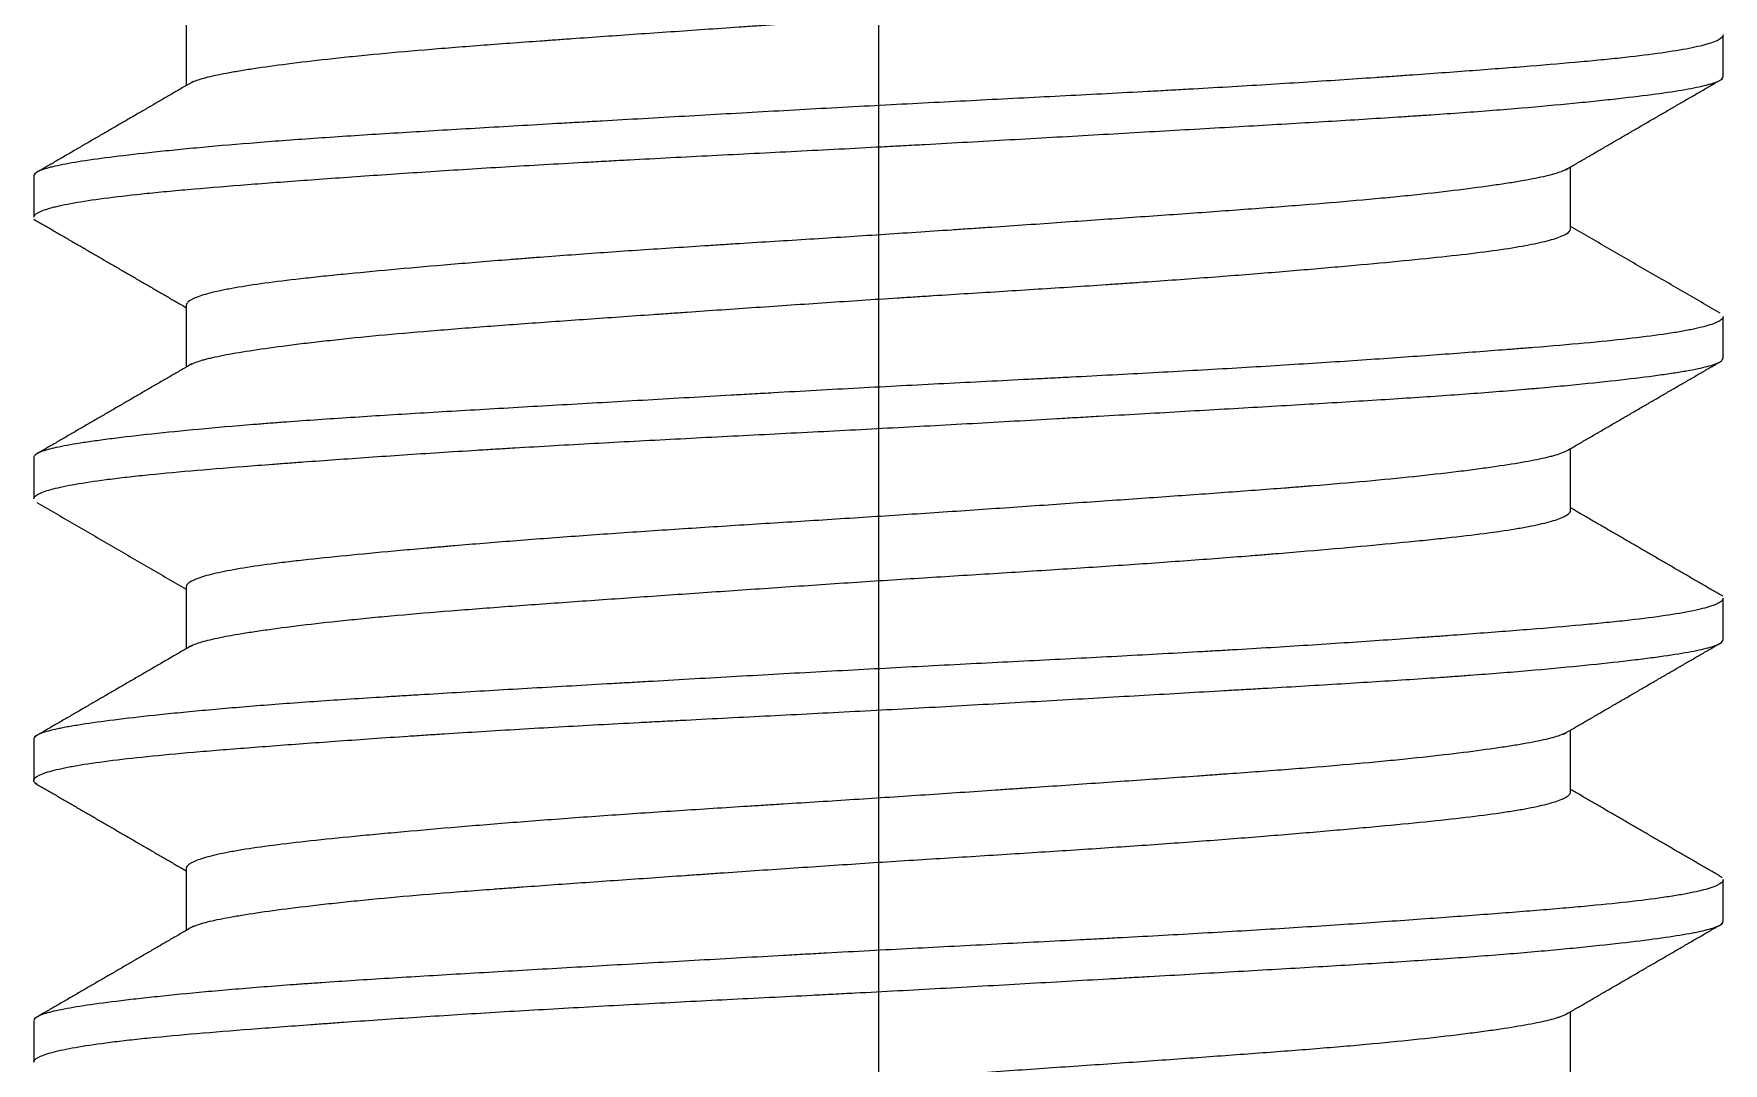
# Model space of a CAD drawing. Extents: x 0 to 1128, y 0 to 827.
# Drawn here: x 278.31 to 284.31, y 205.2 to 208.86 of the extents above; entities that cross this region are included whole.
import ezdxf

# ---------------------------------------------------------------- set-up
doc = ezdxf.new("R2010")
doc.units = 0
doc.header["$LTSCALE"] = 10
doc.header["$MEASUREMENT"] = 0
doc.linetypes.add('CENTER', pattern=[2, 1.25, -0.25, 0.25, -0.25])
doc.layers.add('1', color=7, linetype='CONTINUOUS')

msp = doc.modelspace()

# ---------------------------------------------------------------- linework, layer by layer
at = {"layer": '1', "color": 1, "linetype": 'CENTER', "lineweight": -3, "ltscale": 3}
msp.add_line((281.3073, 275.5328), (281.3073, 195.1403), dxfattribs=at)
at = {"layer": '1', "color": 7, "linetype": 'Continuous', "lineweight": -3}
for p, q in [((278.8488, 208.8943), (278.8488, 208.674)), ((284.3073, 208.7071), (284.3073, 208.8523)), ((278.3073, 208.3521), (278.3073, 208.2068)), ((283.7658, 208.1649), (283.7658, 208.385)), ((278.8488, 207.8936), (278.8488, 207.6742)), ((284.3073, 207.7062), (284.3073, 207.8528)), ((283.7658, 207.1656), (283.7658, 207.385)), ((278.3073, 207.3525), (278.3073, 207.207)), ((278.8488, 206.8942), (278.8488, 206.6741)), ((284.3073, 206.707), (284.3073, 206.8521)), ((283.7658, 206.1649), (283.7658, 206.3852)), ((278.3073, 206.3525), (278.3073, 206.2063)), ((278.8488, 205.894), (278.8488, 205.6738)), ((284.3073, 205.7068), (284.3073, 205.8528)), ((278.3073, 205.3521), (278.3073, 205.2071)), ((283.7658, 205.1652), (283.7658, 205.3851))]:
    msp.add_line(p, q, dxfattribs=at)
for points, knots in [([(278.8671, 208.6847), (278.8686, 208.6855), (278.8703, 208.6863), (278.8836, 208.6923), (278.9151, 208.7026), (278.9632, 208.7131), (279.0056, 208.7211), (279.0208, 208.7238), (279.0533, 208.7293), (279.0706, 208.732), (279.1251, 208.7403), (279.2051, 208.7514), (279.2995, 208.7626), (279.3757, 208.7711), (279.4152, 208.7753), (279.4706, 208.7809), (279.4992, 208.7837), (279.5716, 208.7907), (279.6322, 208.7961), (279.7588, 208.8067), (279.8906, 208.8171), (280.033, 208.8275), (280.1254, 208.8342), (280.1441, 208.8356), (280.1816, 208.8382), (280.2381, 208.8423), (280.2954, 208.8463), (280.411, 208.8545), (280.568, 208.8654), (280.7507, 208.8781), (280.8544, 208.8852), (280.8961, 208.8881), (280.917, 208.8895), (280.9798, 208.8938), (281.0217, 208.8967), (281.1474, 208.9051), (281.2311, 208.9107), (281.3985, 208.9216), (281.4821, 208.9268), (281.6075, 208.9347), (281.6493, 208.9373), (281.7329, 208.9426), (281.7747, 208.9452), (281.8987, 208.9531), (282.0611, 208.9635), (282.2177, 208.9742), (282.3713, 208.985), (282.4466, 208.9905), (282.5942, 209.0018), (282.6653, 209.0075), (282.8019, 209.0187), (282.8675, 209.0243), (282.9932, 209.0355), (283.0534, 209.041), (283.1395, 209.049), (283.1676, 209.0517), (283.2219, 209.057), (283.248, 209.0597), (283.3238, 209.0675), (283.4174, 209.0779), (283.4964, 209.0885), (283.5501, 209.0966), (283.5671, 209.0993), (283.5911, 209.1035), (283.5989, 209.1048), (283.6139, 209.1076), (283.6211, 209.109), (283.6559, 209.1159), (283.703, 209.1271), (283.7335, 209.1385), (283.75, 209.147), (283.7567, 209.1512), (283.761, 209.1554), (283.7633, 209.1582), (283.7641, 209.1596), (283.7655, 209.1626), (283.7658, 209.1642), (283.7658, 209.1658)], [0, 0, 0, 0, 0.005163, 0.005163, 0.039131, 0.073098, 0.073098, 0.090082, 0.090082, 0.107065, 0.107065, 0.141033, 0.175, 0.175, 0.191984, 0.200476, 0.208968, 0.208968, 0.242935, 0.242935, 0.276902, 0.31087, 0.31087, 0.319361, 0.319361, 0.327853, 0.344837, 0.344837, 0.378804, 0.412772, 0.421264, 0.421264, 0.429755, 0.429755, 0.446739, 0.446739, 0.480707, 0.480707, 0.514674, 0.514674, 0.531658, 0.531658, 0.548641, 0.548641, 0.582609, 0.616576, 0.616576, 0.650543, 0.650543, 0.684511, 0.684511, 0.718478, 0.718478, 0.752446, 0.752446, 0.769429, 0.769429, 0.786413, 0.786413, 0.82038, 0.854348, 0.854348, 0.871331, 0.871331, 0.879823, 0.879823, 0.888315, 0.888315, 0.922282, 0.95625, 0.95625, 0.973233, 0.981725, 0.981725, 0.990217, 0.990217, 1, 1, 1, 1]), ([(284.3072, 208.854), (284.3078, 208.8493), (284.3044, 208.8446), (284.2891, 208.8341), (284.2758, 208.8285), (284.2527, 208.8214), (284.2478, 208.82), (284.2373, 208.8171), (284.2317, 208.8157), (284.214, 208.8115), (284.2009, 208.8087), (284.1583, 208.8003), (284.0918, 208.7894), (284.0067, 208.7788), (283.9358, 208.7709), (283.9109, 208.7683), (283.8589, 208.7632), (283.8316, 208.7606), (283.7468, 208.7528), (283.626, 208.7426), (283.4902, 208.7322), (283.3468, 208.7214), (283.2713, 208.7159), (283.1721, 208.7089), (283.152, 208.7074), (283.1115, 208.7046), (283.0503, 208.7004), (282.9878, 208.6962), (282.8608, 208.6878), (282.6865, 208.6767), (282.5026, 208.666), (282.3845, 208.6593), (282.3608, 208.658), (282.3129, 208.6553), (282.2888, 208.654), (282.2162, 208.6501), (282.1676, 208.6475), (282.0211, 208.6397), (281.8242, 208.6296), (281.624, 208.6195), (281.4727, 208.6117), (281.422, 208.6091), (281.3203, 208.6037), (281.2691, 208.601), (281.1163, 208.5927), (280.9146, 208.5815), (280.6173, 208.5646), (280.4227, 208.5534), (280.3022, 208.5465), (280.2781, 208.5451), (280.2304, 208.5424), (280.1592, 208.5383), (280.0895, 208.5343), (279.952, 208.5263), (279.7736, 208.5159), (279.6053, 208.5057), (279.4828, 208.498), (279.4426, 208.4954), (279.3637, 208.4902), (279.3252, 208.4876), (279.2127, 208.4797), (279.1416, 208.4743), (279.007, 208.4633), (278.9435, 208.4578), (278.8541, 208.4493), (278.8108, 208.4451), (278.7698, 208.4409), (278.7429, 208.4381), (278.7297, 208.4367), (278.6655, 208.4297), (278.5724, 208.4187), (278.4611, 208.4029), (278.4058, 208.3926), (278.3774, 208.3862), (278.372, 208.3849), (278.3618, 208.3824), (278.3476, 208.3785), (278.3364, 208.3747), (278.3177, 208.367), (278.3103, 208.3619), (278.3077, 208.3557), (278.3074, 208.3548), (278.3073, 208.3539)], [0, 0, 0, 0, 0.028093, 0.028093, 0.060309, 0.060309, 0.068363, 0.068363, 0.076417, 0.076417, 0.092525, 0.092525, 0.124742, 0.156958, 0.156958, 0.173067, 0.173067, 0.189175, 0.189175, 0.221391, 0.253608, 0.253608, 0.285824, 0.285824, 0.293878, 0.293878, 0.301933, 0.318041, 0.318041, 0.350257, 0.382474, 0.382474, 0.390528, 0.390528, 0.398582, 0.398582, 0.41469, 0.41469, 0.446907, 0.479123, 0.479123, 0.495231, 0.495231, 0.51134, 0.51134, 0.543556, 0.575773, 0.607989, 0.607989, 0.616043, 0.616043, 0.624097, 0.640206, 0.640206, 0.672422, 0.704639, 0.704639, 0.720747, 0.720747, 0.736855, 0.736855, 0.769071, 0.769071, 0.801288, 0.801288, 0.817396, 0.82545, 0.82545, 0.833504, 0.833504, 0.865721, 0.897937, 0.930154, 0.930154, 0.938208, 0.938208, 0.946262, 0.96237, 0.96237, 0.994587, 0.994587, 1, 1, 1, 1]), ([(278.3073, 208.2061), (278.3073, 208.2065), (278.3073, 208.2068), (278.3079, 208.2125), (278.3193, 208.2236), (278.351, 208.2349), (278.3772, 208.242), (278.3828, 208.2435), (278.3946, 208.2463), (278.4008, 208.2477), (278.4204, 208.2519), (278.4347, 208.2547), (278.481, 208.263), (278.5522, 208.2739), (278.6419, 208.2843), (278.7163, 208.2921), (278.7423, 208.2947), (278.7831, 208.2986), (278.797, 208.2999), (278.8253, 208.3025), (278.8973, 208.309), (278.9753, 208.3153), (279.1074, 208.3257), (279.1772, 208.331), (279.3243, 208.3419), (279.4015, 208.3475), (279.5231, 208.356), (279.5644, 208.3588), (279.6479, 208.3644), (279.6903, 208.3672), (279.8193, 208.3756), (279.996, 208.3866), (280.1821, 208.3972), (280.3015, 208.4038), (280.3255, 208.4052), (280.3739, 208.4078), (280.3982, 208.4091), (280.4713, 208.413), (280.5202, 208.4156), (280.6675, 208.4233), (280.8654, 208.4334), (281.0663, 208.4436), (281.218, 208.4515), (281.2687, 208.4541), (281.3451, 208.4582), (281.3707, 208.4596), (281.4217, 208.4623), (281.549, 208.4693), (281.7753, 208.4819), (281.9725, 208.4932), (282.1678, 208.5044), (282.2644, 208.5099), (282.4079, 208.5182), (282.4552, 208.5209), (282.5483, 208.5263), (282.5942, 208.5289), (282.73, 208.5368), (282.9058, 208.5471), (283.0714, 208.5573), (283.1716, 208.5638), (283.1915, 208.5651), (283.2309, 208.5677), (283.2505, 208.569), (283.3084, 208.5729), (283.3459, 208.5755), (283.4557, 208.5835), (283.5249, 208.589), (283.6556, 208.6001), (283.7171, 208.6057), (283.8035, 208.6141), (283.8313, 208.6169), (283.8849, 208.6225), (283.9108, 208.6253), (283.9843, 208.6336), (284.0727, 208.6445), (284.1422, 208.6549), (284.2021, 208.6653), (284.2273, 208.6704), (284.2527, 208.6768), (284.2574, 208.6781), (284.2662, 208.6807), (284.2785, 208.6845), (284.2879, 208.6883), (284.3027, 208.696), (284.3075, 208.7012), (284.3072, 208.7068), (284.3072, 208.707), (284.3072, 208.7072)], [0, 0, 0, 0, 0.002058, 0.002058, 0.034209, 0.066359, 0.066359, 0.074396, 0.074396, 0.082434, 0.082434, 0.098509, 0.098509, 0.130659, 0.162809, 0.162809, 0.178885, 0.178885, 0.186922, 0.186922, 0.19496, 0.22711, 0.22711, 0.25926, 0.25926, 0.29141, 0.29141, 0.307485, 0.307485, 0.323561, 0.323561, 0.355711, 0.387861, 0.387861, 0.395899, 0.395899, 0.403936, 0.403936, 0.420011, 0.420011, 0.452161, 0.484312, 0.484312, 0.500387, 0.500387, 0.508424, 0.508424, 0.516462, 0.548612, 0.580762, 0.580762, 0.612913, 0.612913, 0.628988, 0.628988, 0.645063, 0.645063, 0.677213, 0.709363, 0.709363, 0.717401, 0.717401, 0.725438, 0.725438, 0.741514, 0.741514, 0.773664, 0.773664, 0.805814, 0.805814, 0.821889, 0.821889, 0.837964, 0.837964, 0.870114, 0.902265, 0.902265, 0.934415, 0.934415, 0.942452, 0.942452, 0.95049, 0.966565, 0.966565, 0.998715, 0.998715, 1, 1, 1, 1]), ([(283.7537, 208.378), (283.7535, 208.3779), (283.7534, 208.3779), (283.7511, 208.3764), (283.7438, 208.3725), (283.7342, 208.3685), (283.7117, 208.3607), (283.6735, 208.3503), (283.6186, 208.3397), (283.5711, 208.3315), (283.5542, 208.3288), (283.5183, 208.3233), (283.4995, 208.3205), (283.4402, 208.3121), (283.3539, 208.3009), (283.2534, 208.2896), (283.1727, 208.2812), (283.145, 208.2784), (283.0876, 208.2728), (283.0579, 208.27), (282.967, 208.2618), (282.8406, 208.2512), (282.6358, 208.2355), (282.4891, 208.2249), (282.3751, 208.2168), (282.3367, 208.2141), (282.2593, 208.2087), (282.2203, 208.2059), (282.1023, 208.1977), (281.9426, 208.1865), (281.7573, 208.1737), (281.6523, 208.1666), (281.6102, 208.1637), (281.5891, 208.1623), (281.5258, 208.158), (281.4836, 208.1552), (281.3573, 208.1468), (281.2733, 208.1413), (281.1056, 208.1306), (281.022, 208.1254), (280.8968, 208.1176), (280.8551, 208.1149), (280.7927, 208.111), (280.7719, 208.1097), (280.7305, 208.107), (280.7099, 208.1057), (280.6075, 208.0991), (280.4469, 208.0886), (280.2928, 208.0777), (280.1796, 208.0695), (280.1237, 208.0653), (280.0686, 208.0611), (280.0321, 208.0582), (280.014, 208.0568), (279.9241, 208.0497), (279.7862, 208.0384), (279.6597, 208.0272), (279.5389, 208.0162), (279.4813, 208.0108), (279.4129, 208.0041), (279.3994, 208.0028), (279.3729, 208.0001), (279.3338, 207.9962), (279.2969, 207.9922), (279.2259, 207.9843), (279.1388, 207.9739), (279.0667, 207.9631), (279.0184, 207.9549), (279.0032, 207.9521), (278.9749, 207.9465), (278.9618, 207.9437), (278.9259, 207.9353), (278.8865, 207.924), (278.8641, 207.9126), (278.8537, 207.9041), (278.8513, 207.9013), (278.8493, 207.8972), (278.8489, 207.8959), (278.8488, 207.8946)], [0, 0, 0, 0, 0.00061, 0.00061, 0.009084, 0.026031, 0.026031, 0.059924, 0.093818, 0.093818, 0.110765, 0.110765, 0.127712, 0.127712, 0.161606, 0.195499, 0.195499, 0.212446, 0.212446, 0.229393, 0.229393, 0.263287, 0.29718, 0.331074, 0.331074, 0.348021, 0.348021, 0.364968, 0.364968, 0.398861, 0.432755, 0.441229, 0.441229, 0.449702, 0.449702, 0.466649, 0.466649, 0.500543, 0.500543, 0.534436, 0.534436, 0.551383, 0.551383, 0.559857, 0.559857, 0.56833, 0.56833, 0.602224, 0.636117, 0.636117, 0.653064, 0.661538, 0.661538, 0.670011, 0.670011, 0.703905, 0.737798, 0.737798, 0.771692, 0.771692, 0.780166, 0.780166, 0.788639, 0.805586, 0.805586, 0.83948, 0.873373, 0.873373, 0.89032, 0.89032, 0.907267, 0.907267, 0.941161, 0.975054, 0.975054, 0.992001, 0.992001, 1, 1, 1, 1]), ([(278.8648, 207.6834), (278.8692, 207.6859), (278.8745, 207.6883), (278.8876, 207.6933), (278.8993, 207.6972), (278.9135, 207.7011), (278.9235, 207.7038), (278.9288, 207.7051), (278.9565, 207.7117), (279.0089, 207.7223), (279.111, 207.7386), (279.1946, 207.7497), (279.2632, 207.7582), (279.2872, 207.7611), (279.3365, 207.7667), (279.362, 207.7696), (279.4408, 207.778), (279.4964, 207.7836), (279.6138, 207.7945), (279.6756, 207.7998), (279.773, 207.8077), (279.8063, 207.8104), (279.8744, 207.8157), (279.909, 207.8183), (280.0142, 207.8262), (280.1584, 207.8367), (280.3103, 207.8474), (280.4272, 207.8556), (280.4863, 207.8597), (280.5466, 207.8639), (280.587, 207.8667), (280.6073, 207.8681), (280.709, 207.8752), (280.8728, 207.8865), (281.0388, 207.8978), (281.2059, 207.909), (281.29, 207.9146), (281.3959, 207.9214), (281.4171, 207.9227), (281.4594, 207.9254), (281.5227, 207.9294), (281.5854, 207.9333), (281.7103, 207.9412), (281.875, 207.9515), (282.0563, 207.9633), (282.1556, 207.97), (282.1952, 207.9727), (282.215, 207.9741), (282.2739, 207.9781), (282.3125, 207.9809), (282.4269, 207.9891), (282.5748, 208.0001), (282.7138, 208.0114), (282.8147, 208.0199), (282.8478, 208.0227), (282.9128, 208.0283), (282.9448, 208.0312), (283.0379, 208.0395), (283.0965, 208.0449), (283.2073, 208.0555), (283.3114, 208.066), (283.4022, 208.0764), (283.4862, 208.0871), (283.524, 208.0925), (283.5915, 208.1033), (283.651, 208.1142), (283.6944, 208.1255), (283.7207, 208.134), (283.7285, 208.1369), (283.7418, 208.1426), (283.7474, 208.1455), (283.7608, 208.1539), (283.7654, 208.1595), (283.7658, 208.1655), (283.7658, 208.1661), (283.7657, 208.1667)], [0, 0, 0, 0, 0.015693, 0.015693, 0.032603, 0.041058, 0.041058, 0.049513, 0.049513, 0.083333, 0.117154, 0.150974, 0.150974, 0.167884, 0.167884, 0.184794, 0.184794, 0.218615, 0.218615, 0.252435, 0.252435, 0.269345, 0.269345, 0.286255, 0.286255, 0.320076, 0.353896, 0.353896, 0.370806, 0.379261, 0.379261, 0.387716, 0.387716, 0.421537, 0.455357, 0.455357, 0.489177, 0.489177, 0.497632, 0.497632, 0.506087, 0.522997, 0.522997, 0.556818, 0.590638, 0.599093, 0.599093, 0.607548, 0.607548, 0.624458, 0.624458, 0.658279, 0.692099, 0.692099, 0.709009, 0.709009, 0.725919, 0.725919, 0.75974, 0.75974, 0.79356, 0.82738, 0.82738, 0.861201, 0.861201, 0.895021, 0.928841, 0.928841, 0.945751, 0.945751, 0.962662, 0.962662, 0.996482, 0.996482, 1, 1, 1, 1]), ([(284.3072, 207.8538), (284.3074, 207.8522), (284.3071, 207.8506), (284.3051, 207.8463), (284.3025, 207.8435), (284.291, 207.8351), (284.2655, 207.8238), (284.2201, 207.8126), (284.1785, 207.8042), (284.1558, 207.8), (284.1303, 207.7959), (284.1126, 207.7932), (284.1034, 207.7918), (284.0562, 207.785), (283.9717, 207.7743), (283.8186, 207.759), (283.699, 207.7488), (283.6186, 207.7423), (283.6022, 207.741), (283.569, 207.7383), (283.5185, 207.7344), (283.4662, 207.7304), (283.359, 207.7224), (283.2095, 207.7113), (283.047, 207.7001), (282.9201, 207.6917), (282.877, 207.6889), (282.789, 207.6833), (282.7445, 207.6805), (282.6097, 207.6722), (282.4262, 207.6615), (282.2355, 207.6511), (282.0898, 207.6434), (282.0162, 207.6395), (281.9416, 207.6357), (281.8917, 207.6331), (281.8666, 207.6318), (281.7411, 207.6254), (281.6407, 207.6203), (281.4394, 207.61), (281.3387, 207.6047), (281.137, 207.5939), (281.036, 207.5883), (280.9097, 207.5812), (280.8844, 207.5797), (280.8339, 207.5769), (280.7585, 207.5726), (280.684, 207.5684), (280.5362, 207.5599), (280.3422, 207.5488), (280.1544, 207.538), (280.016, 207.53), (279.9703, 207.5274), (279.8796, 207.5221), (279.835, 207.5195), (279.7036, 207.5117), (279.5346, 207.5015), (279.378, 207.4913), (279.2652, 207.4834), (279.2283, 207.4808), (279.1743, 207.4767), (279.1564, 207.4754), (279.1212, 207.4726), (279.1038, 207.4712), (279.0181, 207.4643), (278.8897, 207.4531), (278.7226, 207.4363), (278.6282, 207.4253), (278.5747, 207.4185), (278.5642, 207.4172), (278.5439, 207.4145), (278.5145, 207.4104), (278.4879, 207.4065), (278.4384, 207.3986), (278.3823, 207.3884), (278.3459, 207.3783), (278.3261, 207.3706), (278.3208, 207.368), (278.3127, 207.3628), (278.3099, 207.3602), (278.3078, 207.3562), (278.3074, 207.3549), (278.3073, 207.3536)], [0, 0, 0, 0, 0.009407, 0.009407, 0.025515, 0.025515, 0.057732, 0.089948, 0.089948, 0.106057, 0.114111, 0.114111, 0.122165, 0.122165, 0.154381, 0.186598, 0.218814, 0.218814, 0.226868, 0.226868, 0.234923, 0.251031, 0.251031, 0.283247, 0.315464, 0.315464, 0.331572, 0.331572, 0.34768, 0.34768, 0.379897, 0.412113, 0.412113, 0.428222, 0.436276, 0.436276, 0.44433, 0.44433, 0.476546, 0.476546, 0.508763, 0.508763, 0.540979, 0.540979, 0.549034, 0.549034, 0.557088, 0.573196, 0.573196, 0.605412, 0.637629, 0.637629, 0.653737, 0.653737, 0.669845, 0.669845, 0.702062, 0.734278, 0.734278, 0.750387, 0.750387, 0.758441, 0.758441, 0.766495, 0.766495, 0.798711, 0.830928, 0.863144, 0.863144, 0.871199, 0.871199, 0.879253, 0.895361, 0.895361, 0.927577, 0.959794, 0.959794, 0.975902, 0.975902, 0.99201, 0.99201, 1, 1, 1, 1]), ([(278.3073, 207.2068), (278.3073, 207.2072), (278.3074, 207.2076), (278.3081, 207.2108), (278.3109, 207.2149), (278.3166, 207.2191), (278.321, 207.2219), (278.3236, 207.2233), (278.338, 207.2304), (278.3546, 207.2361), (278.3977, 207.2474), (278.4505, 207.2585), (278.5228, 207.2693), (278.5846, 207.2774), (278.6065, 207.2801), (278.6524, 207.2854), (278.6765, 207.288), (278.7517, 207.2958), (278.8604, 207.306), (278.9857, 207.3162), (279.086, 207.324), (279.1205, 207.3267), (279.1738, 207.3307), (279.1919, 207.3321), (279.2283, 207.3348), (279.3205, 207.3416), (279.4947, 207.3542), (279.6614, 207.3654), (279.7908, 207.3737), (279.8566, 207.3779), (279.9242, 207.382), (279.9696, 207.3848), (279.9925, 207.3861), (280.1077, 207.393), (280.2014, 207.3983), (280.3915, 207.4088), (280.5845, 207.4191), (280.783, 207.4292), (280.9341, 207.4369), (280.985, 207.4395), (281.0865, 207.4447), (281.1371, 207.4473), (281.2889, 207.4552), (281.3897, 207.4606), (281.5909, 207.4716), (281.6912, 207.4772), (281.8411, 207.4857), (281.891, 207.4886), (281.9658, 207.4928), (281.9907, 207.4943), (282.0403, 207.4971), (282.1635, 207.5041), (282.3798, 207.5165), (282.5642, 207.5272), (282.6996, 207.535), (282.7443, 207.5377), (282.8325, 207.5429), (282.8762, 207.5455), (283.0055, 207.5532), (283.1707, 207.5635), (283.3224, 207.5738), (283.4672, 207.5844), (283.5362, 207.5899), (283.6181, 207.5969), (283.6343, 207.5983), (283.6662, 207.6011), (283.6819, 207.6025), (283.7281, 207.6068), (283.7577, 207.6096), (283.8432, 207.618), (283.9483, 207.6291), (284.0355, 207.6399), (284.0942, 207.648), (284.1126, 207.6506), (284.1385, 207.6546), (284.1469, 207.6559), (284.1629, 207.6585), (284.2014, 207.6651), (284.2563, 207.6765), (284.2851, 207.6866), (284.2991, 207.6943), (284.3025, 207.6969), (284.3066, 207.702), (284.3075, 207.7044), (284.3072, 207.707)], [0, 0, 0, 0, 0.002578, 0.002578, 0.018686, 0.026741, 0.026741, 0.034795, 0.034795, 0.067011, 0.067011, 0.099228, 0.131444, 0.131444, 0.147552, 0.147552, 0.163661, 0.163661, 0.195877, 0.228094, 0.228094, 0.244202, 0.244202, 0.252256, 0.252256, 0.26031, 0.292527, 0.324743, 0.324743, 0.340851, 0.348905, 0.348905, 0.35696, 0.35696, 0.389176, 0.389176, 0.421393, 0.453609, 0.453609, 0.469717, 0.469717, 0.485825, 0.485825, 0.518042, 0.518042, 0.550258, 0.550258, 0.566367, 0.566367, 0.574421, 0.574421, 0.582475, 0.614691, 0.646908, 0.646908, 0.663016, 0.663016, 0.679124, 0.679124, 0.711341, 0.743557, 0.743557, 0.775774, 0.775774, 0.783828, 0.783828, 0.791882, 0.791882, 0.80799, 0.80799, 0.840207, 0.872423, 0.872423, 0.888532, 0.888532, 0.896586, 0.896586, 0.90464, 0.936856, 0.969073, 0.969073, 0.985181, 0.985181, 1, 1, 1, 1]), ([(283.7522, 207.3772), (283.7465, 207.3738), (283.739, 207.3704), (283.7225, 207.3644), (283.7142, 207.3618), (283.7001, 207.3578), (283.6951, 207.3565), (283.6847, 207.3538), (283.6792, 207.3525), (283.6504, 207.3459), (283.5964, 207.3353), (283.5266, 207.3244), (283.4683, 207.3161), (283.4376, 207.3119), (283.4047, 207.3076), (283.3822, 207.3048), (283.3707, 207.3034), (283.3122, 207.2963), (283.212, 207.2849), (283.0991, 207.2738), (282.9799, 207.2629), (282.9171, 207.2576), (282.8345, 207.2509), (282.8178, 207.2496), (282.784, 207.2469), (282.7329, 207.243), (282.6807, 207.239), (282.5747, 207.2311), (282.4293, 207.2206), (282.2758, 207.2098), (282.1576, 207.2015), (282.1176, 207.1987), (282.0368, 207.1931), (281.9963, 207.1903), (281.8741, 207.1818), (281.7098, 207.1705), (281.5429, 207.1591), (281.4168, 207.1507), (281.3745, 207.1479), (281.2898, 207.1424), (281.2471, 207.1397), (281.12, 207.1316), (280.9522, 207.1211), (280.7875, 207.1107), (280.6244, 207.1002), (280.5437, 207.0949), (280.4238, 207.0868), (280.3843, 207.0841), (280.3065, 207.0786), (280.2681, 207.0759), (280.1547, 207.0677), (280.0078, 207.0565), (279.8521, 207.0438), (279.7691, 207.0367), (279.7362, 207.0338), (279.7198, 207.0324), (279.6716, 207.0282), (279.6403, 207.0254), (279.5488, 207.0171), (279.4911, 207.0117), (279.3821, 207.0012), (279.3309, 206.9959), (279.2591, 206.988), (279.2359, 206.9854), (279.2025, 206.9814), (279.1916, 206.9801), (279.1703, 206.9774), (279.1599, 206.9761), (279.1092, 206.9694), (279.0362, 206.9587), (278.9792, 206.9476), (278.9426, 206.9392), (278.9257, 206.935), (278.9112, 206.9307), (278.9021, 206.9279), (278.8977, 206.9264), (278.8775, 206.9193), (278.8658, 206.9136), (278.852, 206.9031), (278.8488, 206.8983), (278.8488, 206.8937)], [0, 0, 0, 0, 0.021962, 0.021962, 0.038909, 0.038909, 0.047383, 0.047383, 0.055856, 0.055856, 0.08975, 0.123644, 0.123644, 0.14059, 0.149064, 0.149064, 0.157537, 0.157537, 0.191431, 0.225325, 0.225325, 0.259218, 0.259218, 0.267692, 0.267692, 0.276165, 0.293112, 0.293112, 0.327006, 0.360899, 0.360899, 0.377846, 0.377846, 0.394793, 0.394793, 0.428687, 0.46258, 0.46258, 0.479527, 0.479527, 0.496474, 0.496474, 0.530368, 0.564262, 0.564262, 0.598155, 0.598155, 0.615102, 0.615102, 0.632049, 0.632049, 0.665943, 0.699836, 0.70831, 0.70831, 0.716783, 0.716783, 0.73373, 0.73373, 0.767624, 0.767624, 0.801517, 0.801517, 0.818464, 0.818464, 0.826938, 0.826938, 0.835411, 0.835411, 0.869305, 0.903199, 0.903199, 0.920145, 0.928619, 0.928619, 0.937092, 0.937092, 0.970986, 0.970986, 1, 1, 1, 1]), ([(278.8611, 206.6813), (278.8618, 206.6818), (278.8626, 206.6822), (278.8658, 206.684), (278.8684, 206.6854), (278.8769, 206.6893), (278.8837, 206.6919), (278.9071, 206.6997), (278.9467, 206.7101), (279.0026, 206.7207), (279.0507, 206.7288), (279.0678, 206.7316), (279.095, 206.7357), (279.1044, 206.7371), (279.1235, 206.7399), (279.1333, 206.7413), (279.1834, 206.7483), (279.2706, 206.7595), (279.3716, 206.7707), (279.4526, 206.7791), (279.4944, 206.7833), (279.5382, 206.7875), (279.5679, 206.7902), (279.5829, 206.7916), (279.6591, 206.7984), (279.7861, 206.809), (279.9912, 206.8246), (280.1377, 206.8351), (280.2513, 206.8432), (280.2899, 206.8459), (280.3674, 206.8514), (280.4065, 206.8541), (280.5245, 206.8624), (280.6842, 206.8735), (280.8483, 206.8848), (280.9732, 206.8934), (281.0151, 206.8962), (281.0995, 206.9019), (281.1417, 206.9047), (281.2679, 206.9131), (281.3518, 206.9186), (281.519, 206.9292), (281.6023, 206.9344), (281.7268, 206.9422), (281.7682, 206.9448), (281.8509, 206.95), (281.8923, 206.9527), (282.0151, 206.9606), (282.1753, 206.9712), (282.4054, 206.9874), (282.552, 206.9985), (282.6415, 207.0056), (282.6593, 207.007), (282.6944, 207.0099), (282.7466, 207.0141), (282.7971, 207.0184), (282.8959, 207.0268), (282.9589, 207.0324), (283.0791, 207.0433), (283.1506, 207.05), (283.2175, 207.0566), (283.2438, 207.0593), (283.2568, 207.0606), (283.2951, 207.0646), (283.3197, 207.0672), (283.3905, 207.0751), (283.4772, 207.0855), (283.5488, 207.0962), (283.5968, 207.1044), (283.6118, 207.1072), (283.64, 207.1127), (283.6531, 207.1156), (283.689, 207.124), (283.7281, 207.1353), (283.7505, 207.1466), (283.7633, 207.157), (283.7661, 207.1618), (283.7657, 207.1665)], [0, 0, 0, 0, 0.00303, 0.00303, 0.011449, 0.011449, 0.028286, 0.028286, 0.061961, 0.095635, 0.095635, 0.112473, 0.112473, 0.120891, 0.120891, 0.12931, 0.12931, 0.162984, 0.196659, 0.196659, 0.213496, 0.221915, 0.221915, 0.230334, 0.230334, 0.264008, 0.297683, 0.331357, 0.331357, 0.348194, 0.348194, 0.365032, 0.365032, 0.398706, 0.432381, 0.432381, 0.449218, 0.449218, 0.466055, 0.466055, 0.49973, 0.49973, 0.533405, 0.533405, 0.550242, 0.550242, 0.567079, 0.567079, 0.600754, 0.634428, 0.668103, 0.668103, 0.676521, 0.676521, 0.68494, 0.701777, 0.701777, 0.735452, 0.735452, 0.769126, 0.777545, 0.777545, 0.785964, 0.785964, 0.802801, 0.802801, 0.836475, 0.87015, 0.87015, 0.886987, 0.886987, 0.903825, 0.903825, 0.937499, 0.971174, 0.971174, 1, 1, 1, 1]), ([(284.3073, 206.8535), (284.3075, 206.8496), (284.3051, 206.8457), (284.2966, 206.839), (284.2895, 206.8348), (284.2794, 206.8305), (284.272, 206.8277), (284.268, 206.8263), (284.2464, 206.8191), (284.2241, 206.8135), (284.1698, 206.8024), (284.106, 206.7914), (284.0229, 206.7807), (283.9532, 206.7728), (283.9286, 206.7702), (283.8776, 206.765), (283.8511, 206.7624), (283.7684, 206.7547), (283.6501, 206.7445), (283.516, 206.7342), (283.4093, 206.7261), (283.3727, 206.7234), (283.3163, 206.7192), (283.2972, 206.7178), (283.2588, 206.7151), (283.1619, 206.7081), (282.9796, 206.6954), (282.8067, 206.6843), (282.6729, 206.6761), (282.605, 206.672), (282.5355, 206.6679), (282.4888, 206.6652), (282.4653, 206.6639), (282.3471, 206.6572), (282.2515, 206.6519), (282.0578, 206.6416), (281.8618, 206.6315), (281.6612, 206.6214), (281.5091, 206.6136), (281.4579, 206.6109), (281.3562, 206.6056), (281.3054, 206.6029), (281.1537, 206.5948), (280.9525, 206.5836), (280.7535, 206.5723), (280.6051, 206.5639), (280.5558, 206.561), (280.482, 206.5568), (280.4575, 206.5554), (280.4087, 206.5526), (280.2875, 206.5457), (280.0757, 206.5335), (279.8962, 206.5231), (279.7649, 206.5153), (279.7001, 206.5114), (279.6365, 206.5076), (279.5944, 206.505), (279.5735, 206.5037), (279.47, 206.4972), (279.3909, 206.4921), (279.2399, 206.4817), (279.168, 206.4764), (279.0315, 206.4654), (278.9668, 206.4598), (278.8753, 206.4514), (278.8456, 206.4485), (278.7889, 206.4429), (278.7616, 206.4401), (278.6835, 206.4317), (278.5885, 206.4208), (278.5118, 206.4102), (278.4612, 206.4023), (278.4455, 206.3997), (278.4238, 206.3958), (278.4168, 206.3945), (278.4036, 206.3919), (278.3721, 206.3855), (278.33, 206.3741), (278.3127, 206.3639), (278.308, 206.3569), (278.3073, 206.3551), (278.3073, 206.3533)], [0, 0, 0, 0, 0.022938, 0.022938, 0.039046, 0.0471, 0.0471, 0.055154, 0.055154, 0.087371, 0.087371, 0.119587, 0.151804, 0.151804, 0.167912, 0.167912, 0.18402, 0.18402, 0.216237, 0.248453, 0.248453, 0.264561, 0.264561, 0.272616, 0.272616, 0.28067, 0.312886, 0.345103, 0.345103, 0.361211, 0.369265, 0.369265, 0.377319, 0.377319, 0.409536, 0.409536, 0.441752, 0.473969, 0.473969, 0.490077, 0.490077, 0.506185, 0.506185, 0.538402, 0.570618, 0.570618, 0.586726, 0.586726, 0.59478, 0.59478, 0.602834, 0.635051, 0.667267, 0.667267, 0.683376, 0.69143, 0.69143, 0.699484, 0.699484, 0.7317, 0.7317, 0.763917, 0.763917, 0.796133, 0.796133, 0.812242, 0.812242, 0.82835, 0.82835, 0.860566, 0.892783, 0.892783, 0.908891, 0.908891, 0.916945, 0.916945, 0.924999, 0.957216, 0.989432, 0.989432, 1, 1, 1, 1]), ([(278.3175, 206.1933), (278.3134, 206.1958), (278.3105, 206.1984), (278.308, 206.2024), (278.3075, 206.2037), (278.3072, 206.2064), (278.3079, 206.2132), (278.3236, 206.2257), (278.3577, 206.237), (278.3908, 206.2455), (278.4093, 206.2497), (278.4306, 206.2539), (278.4455, 206.2567), (278.4533, 206.2581), (278.4937, 206.265), (278.5306, 206.2704), (278.6135, 206.2811), (278.7055, 206.2915), (278.8155, 206.3017), (278.9049, 206.3095), (278.9359, 206.3121), (278.9997, 206.3172), (279.0324, 206.3198), (279.1333, 206.3277), (279.2041, 206.333), (279.3525, 206.3439), (279.4302, 206.3495), (279.552, 206.358), (279.5935, 206.3608), (279.6571, 206.365), (279.6785, 206.3664), (279.7215, 206.3693), (279.8297, 206.3763), (280.0303, 206.3886), (280.2169, 206.3992), (280.3599, 206.407), (280.4322, 206.4109), (280.5057, 206.4148), (280.555, 206.4174), (280.5798, 206.4187), (280.7038, 206.4251), (280.8034, 206.4302), (281.0034, 206.4404), (281.1039, 206.4455), (281.3055, 206.456), (281.4067, 206.4615), (281.559, 206.4699), (281.61, 206.4727), (281.7111, 206.4784), (281.7613, 206.4812), (281.9109, 206.4897), (282.1077, 206.5009), (282.2993, 206.5119), (282.4411, 206.5201), (282.488, 206.5228), (282.5579, 206.5268), (282.5811, 206.5282), (282.627, 206.5308), (282.741, 206.5374), (282.9379, 206.549), (283.1016, 206.5592), (283.22, 206.5669), (283.2781, 206.5708), (283.3346, 206.5748), (283.3719, 206.5774), (283.3904, 206.5788), (283.4814, 206.5855), (283.55, 206.591), (283.679, 206.6022), (283.7998, 206.6134), (283.9043, 206.6245), (283.9764, 206.6328), (283.9994, 206.6356), (284.0428, 206.641), (284.0632, 206.6437), (284.1209, 206.6517), (284.1879, 206.6621), (284.2356, 206.6723), (284.264, 206.6799), (284.2722, 206.6825), (284.2827, 206.6863), (284.2859, 206.6876), (284.2915, 206.6902), (284.3028, 206.696), (284.3075, 206.7019), (284.3072, 206.7067)], [0, 0, 0, 0, 0.015437, 0.015437, 0.023281, 0.023281, 0.031124, 0.0625, 0.093875, 0.093875, 0.109563, 0.117407, 0.117407, 0.125251, 0.125251, 0.156627, 0.156627, 0.188002, 0.219378, 0.219378, 0.235065, 0.235065, 0.250753, 0.250753, 0.282129, 0.282129, 0.313504, 0.313504, 0.329192, 0.329192, 0.337036, 0.337036, 0.34488, 0.376255, 0.407631, 0.407631, 0.423318, 0.431162, 0.431162, 0.439006, 0.439006, 0.470382, 0.470382, 0.501757, 0.501757, 0.533133, 0.533133, 0.54882, 0.54882, 0.564508, 0.564508, 0.595884, 0.627259, 0.627259, 0.642947, 0.642947, 0.650791, 0.650791, 0.658635, 0.69001, 0.721386, 0.721386, 0.737073, 0.744917, 0.744917, 0.752761, 0.752761, 0.784137, 0.784137, 0.815512, 0.846888, 0.846888, 0.862576, 0.862576, 0.878263, 0.878263, 0.909639, 0.941014, 0.941014, 0.956702, 0.956702, 0.964546, 0.964546, 0.97239, 1, 1, 1, 1]), ([(283.7487, 206.3752), (283.7441, 206.3727), (283.7267, 206.3651), (283.7003, 206.3575), (283.6557, 206.347), (283.6292, 206.3417), (283.583, 206.3335), (283.5665, 206.3308), (283.5318, 206.3253), (283.5135, 206.3225), (283.4559, 206.3143), (283.3717, 206.3031), (283.2604, 206.2903), (283.1927, 206.2833), (283.1651, 206.2804), (283.1511, 206.279), (283.1086, 206.2748), (283.0795, 206.272), (282.9903, 206.2638), (282.8658, 206.2532), (282.7303, 206.2427), (282.6246, 206.2348), (282.5887, 206.2322), (282.5337, 206.2282), (282.5152, 206.2269), (282.478, 206.2242), (282.4593, 206.2228), (282.3655, 206.2161), (282.2123, 206.2053), (282.0532, 206.1942), (281.9316, 206.1858), (281.8703, 206.1816), (281.8081, 206.1773), (281.7665, 206.1744), (281.7455, 206.173), (281.6409, 206.1658), (281.5571, 206.1601), (281.3894, 206.1489), (281.3055, 206.1434), (281.1375, 206.1327), (281.0535, 206.1274), (280.9484, 206.1208), (280.9273, 206.1195), (280.8854, 206.1168), (280.8227, 206.1129), (280.7609, 206.109), (280.6382, 206.1011), (280.4773, 206.0906), (280.322, 206.0798), (280.2076, 206.0715), (280.1698, 206.0687), (280.0951, 206.0631), (280.0584, 206.0603), (279.9504, 206.0518), (279.8118, 206.0405), (279.6837, 206.0293), (279.5917, 206.021), (279.5616, 206.0182), (279.503, 206.0128), (279.4742, 206.0101), (279.3911, 206.0021), (279.2877, 205.9916), (279.1543, 205.9759), (279.0799, 205.9651), (279.0298, 205.9569), (279.0141, 205.9541), (278.985, 205.9486), (278.9715, 205.9458), (278.9341, 205.9374), (278.8927, 205.9261), (278.8649, 205.9133), (278.8562, 205.9062), (278.8532, 205.9034), (278.852, 205.902), (278.8496, 205.8982), (278.8488, 205.896), (278.8488, 205.8937)], [0, 0, 0, 0, 0.015795, 0.049836, 0.049836, 0.083878, 0.083878, 0.100898, 0.100898, 0.117919, 0.117919, 0.15196, 0.186002, 0.194512, 0.194512, 0.203022, 0.203022, 0.220043, 0.220043, 0.254085, 0.288126, 0.288126, 0.305147, 0.305147, 0.313657, 0.313657, 0.322167, 0.322167, 0.356209, 0.39025, 0.39025, 0.407271, 0.415781, 0.415781, 0.424291, 0.424291, 0.458333, 0.458333, 0.492374, 0.492374, 0.526416, 0.526416, 0.534926, 0.534926, 0.543436, 0.560457, 0.560457, 0.594498, 0.62854, 0.62854, 0.64556, 0.64556, 0.662581, 0.662581, 0.696623, 0.730664, 0.730664, 0.747685, 0.747685, 0.764705, 0.764705, 0.798747, 0.832788, 0.866829, 0.866829, 0.88385, 0.88385, 0.900871, 0.900871, 0.934912, 0.968954, 0.977464, 0.977464, 0.985974, 0.985974, 1, 1, 1, 1]), ([(278.8702, 205.6862), (278.8787, 205.6902), (278.8897, 205.6942), (278.9207, 205.7034), (278.9425, 205.7086), (278.9817, 205.7166), (278.9958, 205.7193), (279.0259, 205.7247), (279.042, 205.7274), (279.0929, 205.7356), (279.1683, 205.7465), (279.2702, 205.7592), (279.3328, 205.7663), (279.3584, 205.7691), (279.3714, 205.7706), (279.4109, 205.7748), (279.4381, 205.7776), (279.5216, 205.786), (279.5803, 205.7915), (279.7034, 205.8021), (279.7679, 205.8074), (279.869, 205.8152), (279.9034, 205.8179), (279.9562, 205.8218), (279.974, 205.8232), (280.0098, 205.8258), (280.0278, 205.8271), (280.1184, 205.8337), (280.2667, 205.8443), (280.4219, 205.8552), (280.5408, 205.8635), (280.6009, 205.8677), (280.662, 205.8719), (280.7029, 205.8748), (280.7235, 205.8762), (280.8266, 205.8833), (280.9922, 205.8947), (281.1591, 205.9059), (281.3265, 205.9169), (281.4106, 205.9223), (281.5371, 205.9303), (281.5795, 205.9329), (281.6633, 205.9382), (281.7049, 205.9408), (281.8289, 205.9486), (281.9919, 205.959), (282.1505, 205.9696), (282.2677, 205.9777), (282.3064, 205.9804), (282.3834, 205.986), (282.4212, 205.9887), (282.5329, 205.9971), (282.6769, 206.0082), (282.8111, 206.0195), (282.9081, 206.0279), (282.9399, 206.0307), (283.0021, 206.0363), (283.0326, 206.0391), (283.1215, 206.0473), (283.2329, 206.0579), (283.3792, 206.0734), (283.4629, 206.084), (283.5107, 206.0907), (283.52, 206.0921), (283.5382, 206.0948), (283.5646, 206.0989), (283.5886, 206.103), (283.6335, 206.1112), (283.6853, 206.1223), (283.725, 206.135), (283.7406, 206.1422), (283.7463, 206.145), (283.7489, 206.1465), (283.7558, 206.1507), (283.7593, 206.1536), (283.7646, 206.1598), (283.766, 206.1631), (283.7657, 206.1664)], [0, 0, 0, 0, 0.026144, 0.026144, 0.060185, 0.060185, 0.077206, 0.077206, 0.094227, 0.094227, 0.128268, 0.162309, 0.17082, 0.17082, 0.17933, 0.17933, 0.196351, 0.196351, 0.230392, 0.230392, 0.264433, 0.264433, 0.281454, 0.281454, 0.289965, 0.289965, 0.298475, 0.298475, 0.332516, 0.366558, 0.366558, 0.383578, 0.392089, 0.392089, 0.400599, 0.400599, 0.43464, 0.468682, 0.468682, 0.502723, 0.502723, 0.519744, 0.519744, 0.536765, 0.536765, 0.570806, 0.604847, 0.604847, 0.621868, 0.621868, 0.638889, 0.638889, 0.67293, 0.706971, 0.706971, 0.723992, 0.723992, 0.741013, 0.741013, 0.775054, 0.809096, 0.843137, 0.843137, 0.851647, 0.851647, 0.860158, 0.877178, 0.877178, 0.91122, 0.945261, 0.953771, 0.953771, 0.962282, 0.962282, 0.979302, 0.979302, 1, 1, 1, 1]), ([(284.3072, 205.8541), (284.3077, 205.8504), (284.3057, 205.8466), (284.2948, 205.8372), (284.2719, 205.8259), (284.2289, 205.8146), (284.1956, 205.8076), (284.1886, 205.8062), (284.1739, 205.8034), (284.1663, 205.802), (284.1425, 205.7978), (284.1255, 205.7951), (284.071, 205.787), (283.9891, 205.7763), (283.8891, 205.766), (283.8073, 205.7583), (283.7788, 205.7557), (283.7344, 205.7519), (283.7193, 205.7506), (283.6886, 205.748), (283.6107, 205.7415), (283.5272, 205.735), (283.3866, 205.7244), (283.3127, 205.7189), (283.1967, 205.7106), (283.1571, 205.7078), (283.0761, 205.7022), (283.0347, 205.6993), (282.908, 205.6908), (282.8212, 205.6852), (282.6435, 205.6743), (282.4616, 205.6635), (282.2712, 205.653), (282.1494, 205.6465), (282.1249, 205.6452), (282.0757, 205.6426), (282.051, 205.6413), (281.9767, 205.6375), (281.9272, 205.6349), (281.778, 205.6273), (281.6781, 205.6222), (281.4774, 205.6119), (281.3766, 205.6067), (281.2246, 205.5986), (281.1739, 205.5958), (281.0976, 205.5916), (281.072, 205.5902), (281.0212, 205.5874), (280.8946, 205.5803), (280.6702, 205.5676), (280.4756, 205.5565), (280.2835, 205.5454), (280.1887, 205.54), (280.0017, 205.5292), (279.9111, 205.5239), (279.7356, 205.5136), (279.5657, 205.5034), (279.4069, 205.4932), (279.3113, 205.4866), (279.2923, 205.4853), (279.2548, 205.4826), (279.2362, 205.4813), (279.1814, 205.4773), (279.1458, 205.4746), (279.0424, 205.4663), (278.9126, 205.4552), (278.7989, 205.444), (278.7198, 205.4356), (278.6944, 205.4328), (278.658, 205.4287), (278.6461, 205.4273), (278.6229, 205.4245), (278.5665, 205.4177), (278.479, 205.4057), (278.4205, 205.3954), (278.3717, 205.3852), (278.3522, 205.3802), (278.3231, 205.3698), (278.3139, 205.3647), (278.3084, 205.3577), (278.3075, 205.3558), (278.3073, 205.354)], [0, 0, 0, 0, 0.022423, 0.022423, 0.054639, 0.086856, 0.086856, 0.09491, 0.09491, 0.102964, 0.102964, 0.119072, 0.119072, 0.151289, 0.183505, 0.183505, 0.199613, 0.199613, 0.207668, 0.207668, 0.215722, 0.247938, 0.247938, 0.280155, 0.280155, 0.296263, 0.296263, 0.312371, 0.312371, 0.344588, 0.344588, 0.376804, 0.409021, 0.409021, 0.417075, 0.417075, 0.425129, 0.425129, 0.441237, 0.441237, 0.473454, 0.473454, 0.50567, 0.50567, 0.521778, 0.521778, 0.529833, 0.529833, 0.537887, 0.570103, 0.60232, 0.60232, 0.634536, 0.634536, 0.666753, 0.666753, 0.698969, 0.731186, 0.731186, 0.73924, 0.73924, 0.747294, 0.747294, 0.763402, 0.763402, 0.795619, 0.827835, 0.827835, 0.843943, 0.843943, 0.851998, 0.851998, 0.860052, 0.892268, 0.924485, 0.924485, 0.956701, 0.956701, 0.988918, 0.988918, 1, 1, 1, 1]), ([(284.2928, 205.8683), (284.2937, 205.8678), (284.2946, 205.8674), (284.2992, 205.8647), (284.3021, 205.8625), (284.3041, 205.8603)], [0, 0, 0, 0, 0.179664, 0.179664, 1, 1, 1, 1]), ([(278.3073, 205.2062), (278.3073, 205.2075), (278.3076, 205.2088), (278.3106, 205.2155), (278.3181, 205.2211), (278.3371, 205.2296), (278.3447, 205.2324), (278.3626, 205.2381), (278.3728, 205.241), (278.4071, 205.2494), (278.4625, 205.2606), (278.537, 205.2713), (278.6001, 205.2793), (278.6334, 205.2833), (278.6695, 205.2872), (278.6942, 205.2898), (278.7069, 205.2912), (278.7714, 205.2977), (278.8827, 205.3079), (279.0098, 205.3181), (279.1448, 205.3286), (279.2162, 205.3339), (279.3106, 205.3409), (279.3298, 205.3423), (279.3684, 205.3451), (279.4269, 205.3493), (279.487, 205.3535), (279.609, 205.3619), (279.7772, 205.3731), (279.956, 205.384), (280.0941, 205.3921), (280.1408, 205.3948), (280.2357, 205.4002), (280.2834, 205.4029), (280.4273, 205.4107), (280.6214, 205.421), (280.8198, 205.4311), (280.9703, 205.4387), (281.0459, 205.4426), (281.1221, 205.4465), (281.1731, 205.4491), (281.1986, 205.4505), (281.326, 205.4571), (281.4273, 205.4626), (281.6285, 205.4737), (281.8284, 205.485), (282.0259, 205.4963), (282.1484, 205.5033), (282.173, 205.5047), (282.2217, 205.5075), (282.2944, 205.5116), (282.3657, 205.5157), (282.5067, 205.5239), (282.6902, 205.5344), (282.8646, 205.5447), (282.992, 205.5525), (283.0339, 205.555), (283.1164, 205.5602), (283.1568, 205.5628), (283.2751, 205.5705), (283.3502, 205.5757), (283.4932, 205.5864), (283.561, 205.5919), (283.6573, 205.6003), (283.7041, 205.6045), (283.7487, 205.6088), (283.778, 205.6116), (283.7924, 205.613), (283.8629, 205.6201), (283.9662, 205.6312), (284.0934, 205.6473), (284.1598, 205.6578), (284.1953, 205.6643), (284.2021, 205.6656), (284.2151, 205.6681), (284.2336, 205.672), (284.2492, 205.6758), (284.2765, 205.6835), (284.2896, 205.6885), (284.3046, 205.6981), (284.3078, 205.7026), (284.3072, 205.7073)], [0, 0, 0, 0, 0.007716, 0.007716, 0.039866, 0.039866, 0.055941, 0.055941, 0.072016, 0.072016, 0.104166, 0.136317, 0.136317, 0.152392, 0.160429, 0.160429, 0.168467, 0.168467, 0.200617, 0.232767, 0.232767, 0.264917, 0.264917, 0.272955, 0.272955, 0.280993, 0.297068, 0.297068, 0.329218, 0.361368, 0.361368, 0.377443, 0.377443, 0.393518, 0.393518, 0.425669, 0.457819, 0.457819, 0.473894, 0.481931, 0.481931, 0.489969, 0.489969, 0.522119, 0.522119, 0.554269, 0.58642, 0.58642, 0.594457, 0.594457, 0.602495, 0.61857, 0.61857, 0.65072, 0.68287, 0.68287, 0.698945, 0.698945, 0.71502, 0.71502, 0.747171, 0.747171, 0.779321, 0.779321, 0.795396, 0.803433, 0.803433, 0.811471, 0.811471, 0.843621, 0.875771, 0.907922, 0.907922, 0.915959, 0.915959, 0.923997, 0.940072, 0.940072, 0.972222, 0.972222, 1, 1, 1, 1]), ([(283.7558, 205.3794), (283.7507, 205.3759), (283.7438, 205.3724), (283.7315, 205.3676), (283.7278, 205.3663), (283.72, 205.3637), (283.7075, 205.3597), (283.6927, 205.3558), (283.66, 205.3479), (283.6082, 205.3373), (283.5402, 205.3265), (283.4831, 205.3181), (283.463, 205.3153), (283.4208, 205.3097), (283.3988, 205.3069), (283.3304, 205.2984), (283.2323, 205.2871), (283.121, 205.2759), (283.0325, 205.2676), (283.0021, 205.2649), (282.9397, 205.2595), (282.9075, 205.2568), (282.8095, 205.2489), (282.6743, 205.2384), (282.4579, 205.2227), (282.3047, 205.2118), (282.1863, 205.2035), (282.1466, 205.2008), (282.0666, 205.1952), (282.0264, 205.1924), (281.9052, 205.184), (281.7417, 205.1727), (281.5537, 205.1599), (281.4478, 205.1528), (281.4054, 205.15), (281.3841, 205.1486), (281.3205, 205.1444), (281.2782, 205.1416), (281.1517, 205.1336), (280.9842, 205.1231), (280.8189, 205.1127), (280.6957, 205.1048), (280.6548, 205.1022), (280.5936, 205.0982), (280.5732, 205.0968), (280.5328, 205.0942), (280.5127, 205.0928), (280.413, 205.0861), (280.2572, 205.0753), (280.1092, 205.0642), (280.0011, 205.0558), (279.9478, 205.0516), (279.8956, 205.0473), (279.861, 205.0445), (279.8438, 205.043), (279.7591, 205.0359), (279.6944, 205.0302), (279.5714, 205.0192), (279.5129, 205.0138), (279.4022, 205.0032), (279.3499, 204.9979), (279.2886, 204.9913), (279.2765, 204.99), (279.2529, 204.9873), (279.2181, 204.9833), (279.1857, 204.9794), (279.1237, 204.9714), (279.0489, 204.9608), (278.9897, 204.9497), (278.9514, 204.9413), (278.9395, 204.9385), (278.918, 204.9328), (278.9084, 204.9299), (278.8827, 204.9214), (278.8576, 204.9102), (278.849, 204.8992), (278.8488, 204.8939)], [0, 0, 0, 0, 0.022408, 0.022408, 0.030845, 0.030845, 0.039282, 0.056156, 0.056156, 0.089903, 0.12365, 0.12365, 0.140524, 0.140524, 0.157398, 0.157398, 0.191145, 0.224892, 0.224892, 0.241766, 0.241766, 0.25864, 0.25864, 0.292387, 0.326134, 0.359882, 0.359882, 0.376755, 0.376755, 0.393629, 0.393629, 0.427376, 0.461124, 0.469561, 0.469561, 0.477997, 0.477997, 0.494871, 0.494871, 0.528618, 0.562366, 0.562366, 0.579239, 0.579239, 0.587676, 0.587676, 0.596113, 0.596113, 0.62986, 0.663608, 0.663608, 0.680481, 0.688918, 0.688918, 0.697355, 0.697355, 0.731102, 0.731102, 0.76485, 0.76485, 0.798597, 0.798597, 0.807034, 0.807034, 0.815471, 0.832344, 0.832344, 0.866092, 0.899839, 0.899839, 0.916713, 0.916713, 0.933586, 0.933586, 0.967334, 1, 1, 1, 1])]:
    msp.add_open_spline(points, degree=3, knots=knots, dxfattribs=at)
for points in [[(278.8731, 208.6881), (278.5946, 208.5263), (278.3158, 208.3647)], [(283.7484, 208.375), (284.0271, 208.5369), (284.3058, 208.6984)], [(278.3078, 208.199), (278.5783, 208.0422), (278.8488, 207.8851)], [(284.2968, 207.8657), (284.0311, 208.0197), (283.7658, 208.1739)], [(278.8684, 207.6856), (278.5904, 207.5241), (278.3123, 207.3629)], [(283.7467, 207.3739), (284.0247, 207.5354), (284.3029, 207.6967)], [(278.3175, 207.1936), (278.5833, 207.0396), (278.8488, 206.8853)], [(284.3066, 206.8602), (284.0362, 207.017), (283.7658, 207.1741)], [(278.8658, 206.684), (278.5871, 206.5222), (278.3085, 206.3606)], [(283.741, 206.3709), (284.0195, 206.5327), (284.2982, 206.6942)], [(278.3105, 206.1973), (278.5796, 206.0413), (278.8488, 205.885)], [(284.3015, 205.8633), (284.0336, 206.0186), (283.7658, 206.1741)], [(278.8747, 205.6889), (278.5965, 205.5272), (278.3179, 205.3657)], [(283.7497, 205.3758), (284.0283, 205.5376), (284.3069, 205.6991)]]:
    msp.add_open_spline(points, degree=2, dxfattribs=at)

doc.saveas('drawing.dxf')
